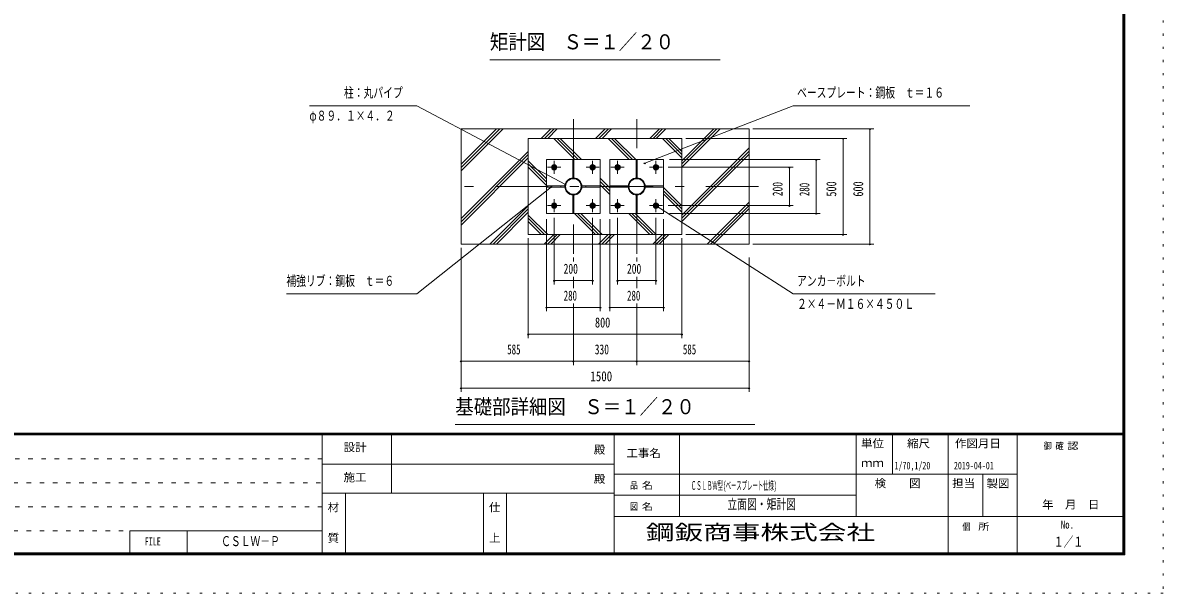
# Model space of a CAD drawing. Units: millimetres, scale not verified, with parts at other scales. Extents: x -31547 to 31550, y -14700 to 14700.
# Drawn here: x 10760 to 31550, y -14700 to -4305 of the extents above; entities that cross this region are included whole.
import ezdxf
from ezdxf.enums import TextEntityAlignment as Align

# ---------------------------------------------------------------- set-up
doc = ezdxf.new("R2010")
doc.units = ezdxf.units.MM
doc.header["$LTSCALE"] = 80
for name, pattern in [('USER1', [3, 1, -2]), ('USER3', [24, 12, -5, 2, -5]), ('USER4', [3, 0.5, -2.5])]:
    doc.linetypes.add(name, pattern=pattern)
doc.layers.add('0-1_0-F1TEXT', color=7, linetype='Continuous')
doc.layers.add('0-E_2-5DIM', color=7, linetype='Continuous')
for name, color, linetype, lineweight in [('0-6_2-02BOLD', 7, 'Continuous', 18), ('0-8_2-22CENTER', 3, 'USER3', 18), ('0-9_2-42THIN', 4, 'Continuous', 18), ('0-A_2-52DIM', 3, 'Continuous', 18), ('0-B_2-62HATCH', 2, 'Continuous', 18), ('0-C_F-F1PAPER', 5, 'Continuous', 18), ('0-D_F-E_J_ADD', 5, 'USER4', 18)]:
    doc.layers.add(name, color=color, linetype=linetype, lineweight=lineweight)
doc.styles.add('ＭＳ ゴシック', font='')
doc.styles.get('ＭＳ ゴシック').set_extended_font_data('MS Gothic')

msp = doc.modelspace()

# ---------------------------------------------------------------- linework, layer by layer
at = {"layer": '0-6_2-02BOLD'}
for p, q in [((20787.23, -7061.17), (20808.23, -7061.17)), ((21942.23, -7061.17), (21963.23, -7061.17)), ((20571.81, -7297.59), (20571.81, -7276.6)), ((21023.65, -7276.6), (21023.65, -7297.59)), ((21726.81, -7297.59), (21726.81, -7276.6)), ((22178.66, -7276.6), (22178.66, -7297.59)), ((20808.23, -7513.02), (20787.23, -7513.02)), ((21963.23, -7513.02), (21942.23, -7513.02))]:
    msp.add_line(p, q, dxfattribs=at)
for points in [[(24000.24, -8337.1), (24000.24, -6237.09), (18750.24, -6237.09), (18750.24, -8337.1)], [(22775.23, -8162.1), (22775.23, -6412.1), (19975.23, -6412.1), (19975.23, -8162.1)], [(21287.73, -7777.1), (21287.73, -6797.1), (20307.74, -6797.1), (20307.74, -7777.1)], [(20787.23, -7131.17), (20787.23, -6798.67), (20808.23, -6798.67), (20808.23, -7131.17)], [(22442.73, -7777.1), (22442.73, -6797.1), (21462.73, -6797.1), (21462.73, -7777.1)], [(21942.23, -7131.17), (21942.23, -6798.67), (21963.23, -6798.67), (21963.23, -7131.17)], [(20464.92, -6966.85), (20430.55, -6966.85), (20413.38, -6937.1), (20430.55, -6907.35), (20464.92, -6907.35), (20482.09, -6937.1)], [(21130.56, -6966.85), (21164.91, -6966.85), (21182.09, -6937.1), (21164.91, -6907.35), (21130.56, -6907.35), (21113.37, -6937.1)], [(21585.55, -6966.85), (21619.92, -6966.85), (21637.09, -6937.1), (21619.92, -6907.35), (21585.55, -6907.35), (21568.39, -6937.1)], [(22285.56, -6966.85), (22319.91, -6966.85), (22337.09, -6937.1), (22319.91, -6907.35), (22285.56, -6907.35), (22268.38, -6937.1)], [(20641.81, -7297.59), (20309.31, -7297.59), (20309.31, -7276.6), (20641.81, -7276.6)], [(20808.23, -7775.52), (20787.23, -7775.52), (20787.23, -7443.02), (20808.23, -7443.02)], [(20953.66, -7276.6), (20953.66, -7297.59), (21286.16, -7297.59), (21286.16, -7276.6)], [(21796.81, -7297.59), (21464.32, -7297.59), (21464.32, -7276.6), (21796.81, -7276.6)], [(21963.23, -7775.52), (21942.23, -7775.52), (21942.23, -7443.02), (21963.23, -7443.02)], [(22108.65, -7276.6), (22108.65, -7297.59), (22441.16, -7297.59), (22441.16, -7276.6)], [(20464.92, -7607.34), (20430.55, -7607.34), (20413.38, -7637.1), (20430.55, -7666.85), (20464.92, -7666.85), (20482.09, -7637.1)], [(21164.91, -7666.85), (21182.09, -7637.1), (21164.91, -7607.34), (21130.56, -7607.34), (21113.37, -7637.1), (21130.56, -7666.85)], [(21619.92, -7666.85), (21637.09, -7637.1), (21619.92, -7607.34), (21585.55, -7607.34), (21568.39, -7637.1), (21585.55, -7666.85)], [(22285.56, -7607.34), (22319.91, -7607.34), (22337.09, -7637.1), (22319.91, -7666.85), (22285.56, -7666.85), (22268.38, -7637.1)]]:
    msp.add_lwpolyline(points, close=True, dxfattribs=at)
for centre, radius in [((20447.74, -6937.1), 49), ((20447.74, -6937.1), 37.62), ((20447.74, -6937.1), 28.88), ((20447.74, -6937.1), 21), ((21147.73, -6937.1), 49), ((21147.73, -6937.1), 37.62), ((21147.73, -6937.1), 28.88), ((21147.73, -6937.1), 21), ((21602.74, -6937.1), 49), ((21602.74, -6937.1), 37.62), ((21602.74, -6937.1), 28.88), ((21602.74, -6937.1), 21), ((22302.73, -6937.1), 49), ((22302.73, -6937.1), 37.62), ((22302.73, -6937.1), 28.88), ((22302.73, -6937.1), 21), ((20797.74, -7287.1), 155.93), ((20797.74, -7287.1), 141.22), ((21952.73, -7287.1), 155.93), ((21952.73, -7287.1), 141.22), ((20447.74, -7637.1), 49), ((20447.74, -7637.1), 37.62), ((20447.74, -7637.1), 28.88), ((20447.74, -7637.1), 21), ((21147.73, -7637.1), 49), ((21147.73, -7637.1), 37.62), ((21147.73, -7637.1), 28.88), ((21147.73, -7637.1), 21), ((21602.74, -7637.1), 49), ((21602.74, -7637.1), 37.62), ((21602.74, -7637.1), 28.88), ((21602.74, -7637.1), 21), ((22302.73, -7637.1), 49), ((22302.73, -7637.1), 37.62), ((22302.73, -7637.1), 28.88), ((22302.73, -7637.1), 21)]:
    msp.add_circle(centre, radius, dxfattribs=at)
at = {"layer": '0-8_2-22CENTER'}
for p, q in [((20797.74, -6062.09), (20797.74, -8512.1)), ((21952.73, -8512.1), (21952.73, -6062.1)), ((20447.74, -7056.6), (20447.74, -6817.59)), ((21147.73, -7056.6), (21147.73, -6817.59)), ((21602.74, -6817.59), (21602.74, -7056.6)), ((22302.73, -7056.6), (22302.73, -6817.59)), ((20328.23, -6937.1), (20567.24, -6937.1)), ((21267.24, -6937.1), (21028.23, -6937.1)), ((21483.24, -6937.1), (21722.24, -6937.1)), ((22183.22, -6937.1), (22422.23, -6937.1)), ((24175.23, -7287.1), (18575.23, -7287.1)), ((20328.23, -7637.1), (20567.24, -7637.1)), ((20447.74, -7756.6), (20447.74, -7517.59)), ((21028.23, -7637.1), (21267.24, -7637.1)), ((21147.73, -7756.6), (21147.73, -7517.59)), ((21483.24, -7637.1), (21722.24, -7637.1)), ((21602.74, -7517.59), (21602.74, -7756.6)), ((22422.23, -7637.1), (22183.22, -7637.1)), ((22302.73, -7756.6), (22302.73, -7517.59))]:
    msp.add_line(p, q, dxfattribs=at)
at = {"layer": '0-9_2-42THIN'}
for centre in [(20447.74, -6937.1), (21147.73, -6937.1), (21602.74, -6937.1), (22302.73, -6937.1), (20447.74, -7637.1), (21147.73, -7637.1), (21602.74, -7637.1), (22302.73, -7637.1)]:
    msp.add_circle(centre, 15.75, dxfattribs=at)
at = {"layer": '0-A_2-52DIM'}
for p, q in [((19275.24, -4977.1), (23475.23, -4977.1)), ((24805.23, -5817.1), (22097.97, -6860.49)), ((24805.23, -5817.1), (28025.23, -5817.1)), ((22845.23, -6412.1), (25785.23, -6412.1)), ((26275.23, -6237.09), (24070.24, -6237.09)), ((25729.22, -6412.1), (25701.22, -6412.1)), ((25715.23, -6412.1), (25715.23, -8162.1)), ((26219.23, -6237.09), (26191.23, -6237.09)), ((26205.23, -8337.1), (26205.23, -6237.09)), ((22111.97, -6860.49), (22083.97, -6860.49)), ((22547.73, -6797.1), (25295.23, -6797.1)), ((25239.23, -6797.1), (25211.23, -6797.1)), ((25225.23, -6797.1), (25225.23, -7777.1)), ((22527.24, -6937.1), (24805.23, -6937.1)), ((24749.23, -6937.1), (24721.23, -6937.1)), ((24735.23, -6937.1), (24735.23, -7637.1)), ((20666.89, -7251.66), (20638.89, -7251.66)), ((20409.81, -7292.22), (20381.81, -7292.22)), ((22323.74, -7643.06), (22295.74, -7643.06)), ((24805.23, -7637.1), (22527.24, -7637.1)), ((24749.23, -7637.1), (24721.23, -7637.1)), ((20307.74, -7882.1), (20307.74, -9562.1)), ((20447.74, -9072.1), (20447.74, -7861.6)), ((21147.73, -7861.6), (21147.73, -9072.1)), ((21287.73, -9562.1), (21287.73, -7882.1)), ((21462.73, -9562.1), (21462.73, -7882.1)), ((21602.74, -7861.6), (21602.74, -9072.1)), ((22302.73, -9072.1), (22302.73, -7861.6)), ((22442.73, -7882.1), (22442.73, -9562.1)), ((25295.23, -7777.1), (22547.73, -7777.1)), ((25239.23, -7777.1), (25211.23, -7777.1)), ((19975.23, -10052.1), (19975.23, -8232.09)), ((22775.23, -8232.09), (22775.23, -10052.1)), ((25785.23, -8162.1), (22845.23, -8162.1)), ((25729.22, -8162.1), (25701.22, -8162.1)), ((18750.24, -8407.1), (18750.24, -11032.1)), ((24070.24, -8337.1), (26275.23, -8337.1)), ((26219.23, -8337.1), (26191.23, -8337.1)), ((20797.74, -8582.1), (20797.74, -8654.22)), ((21952.73, -8654.22), (21952.73, -8582.1)), ((24000.24, -11032.1), (24000.24, -8582.1)), ((20797.74, -8932.1), (20797.74, -9142.47)), ((21952.73, -9142.47), (21952.73, -8932.1)), ((20461.74, -9002.09), (20433.74, -9002.09)), ((21147.73, -9002.09), (20447.74, -9002.09)), ((21161.73, -9002.09), (21133.73, -9002.09)), ((21616.74, -9002.09), (21588.74, -9002.09)), ((21602.74, -9002.09), (22302.73, -9002.09)), ((22316.73, -9002.09), (22288.73, -9002.09)), ((20321.74, -9492.1), (20293.74, -9492.1)), ((20307.74, -9492.1), (21287.73, -9492.1)), ((20797.74, -9422.1), (20797.74, -10542.1)), ((21301.73, -9492.1), (21273.73, -9492.1)), ((21476.73, -9492.1), (21448.73, -9492.1)), ((22442.73, -9492.1), (21462.73, -9492.1)), ((21952.73, -10542.1), (21952.73, -9422.1)), ((22456.73, -9492.1), (22428.73, -9492.1)), ((19989.23, -9982.09), (19961.23, -9982.09)), ((22775.23, -9982.09), (19975.23, -9982.09)), ((22789.23, -9982.09), (22761.23, -9982.09)), ((18764.24, -10472.1), (18736.24, -10472.1)), ((24000.24, -10472.1), (18750.24, -10472.1)), ((20811.73, -10472.1), (20783.73, -10472.1)), ((21966.73, -10472.1), (21938.73, -10472.1)), ((24014.24, -10472.1), (23986.24, -10472.1)), ((18764.24, -10962.1), (18736.24, -10962.1)), ((18750.24, -10962.1), (24000.24, -10962.1)), ((24014.24, -10962.1), (23986.24, -10962.1)), ((18645.23, -11627.1), (24105.23, -11627.1))]:
    msp.add_line(p, q, dxfattribs=at)
for points in [[(15985.23, -5817.1), (17945.23, -5817.1), (20652.89, -7251.66)], [(20395.81, -7292.22), (17945.23, -9247.1), (15565.23, -9247.1)], [(22309.74, -7643.06), (24805.24, -9247.1), (27395.24, -9247.1)]]:
    msp.add_lwpolyline(points, dxfattribs=at)
for centre in [(25715.22, -6412.1), (26205.23, -6237.09), (22097.97, -6860.49), (25225.23, -6797.1), (24735.23, -6937.1), (20652.89, -7251.66), (20395.81, -7292.22), (22309.74, -7643.06), (24735.23, -7637.1), (25225.23, -7777.1), (25715.22, -8162.1), (26205.23, -8337.1), (20447.74, -9002.09), (21147.73, -9002.09), (21602.74, -9002.09), (22302.73, -9002.09), (20307.74, -9492.1), (21287.73, -9492.1), (21462.73, -9492.1), (22442.73, -9492.1), (19975.23, -9982.09), (22775.23, -9982.09), (18750.24, -10472.1), (20797.73, -10472.1), (21952.73, -10472.1), (24000.24, -10472.1), (18750.24, -10962.1), (24000.24, -10962.1)]:
    msp.add_arc(centre, 14, 180, 0, dxfattribs=at)
at = {"layer": '0-B_2-62HATCH'}
for p, q in [((19514.78, -6237.09), (18750.24, -7001.65)), ((18750.24, -6942.25), (19455.38, -6237.09)), ((19395.99, -6237.09), (18750.24, -6882.85)), ((20210.94, -6412.1), (20385.94, -6237.09)), ((20445.34, -6237.09), (20270.33, -6412.1)), ((20329.73, -6412.1), (20504.74, -6237.09)), ((20440.83, -6412.1), (20825.84, -6797.1)), ((20885.23, -6797.1), (20500.23, -6412.1)), ((20559.63, -6412.1), (20944.63, -6797.1)), ((21200.88, -6412.1), (21375.89, -6237.09)), ((21435.28, -6237.09), (21260.28, -6412.1)), ((21319.68, -6412.1), (21494.68, -6237.09)), ((21815.78, -6797.1), (21430.78, -6412.1)), ((21490.18, -6412.1), (21875.18, -6797.1)), ((21549.57, -6412.1), (21934.58, -6797.1)), ((22190.83, -6412.1), (22365.84, -6237.09)), ((22425.24, -6237.09), (22250.23, -6412.1)), ((22309.63, -6412.1), (22484.64, -6237.09)), ((22420.74, -6412.1), (22775.23, -6766.6)), ((22480.13, -6412.1), (22775.23, -6707.2)), ((22775.23, -6647.8), (22539.53, -6412.1)), ((22775.23, -6817.65), (23355.79, -6237.09)), ((23415.18, -6237.09), (22775.23, -6877.04)), ((22775.23, -6936.44), (23474.58, -6237.09)), ((18750.24, -7872.8), (19975.23, -6647.8)), ((24000.24, -6582.6), (22775.23, -7807.6)), ((22775.23, -7866.99), (24000.24, -6642)), ((19975.23, -6707.2), (18750.24, -7932.2)), ((18750.24, -7991.6), (19975.23, -6766.6)), ((19975.23, -6817.65), (20307.74, -7150.15)), ((24000.24, -6701.39), (22775.23, -7926.39)), ((20307.74, -7209.55), (19975.23, -6877.05)), ((19975.23, -6936.44), (20307.74, -7268.94)), ((21462.73, -7315.2), (21286.16, -7138.62)), ((21286.16, -7198.02), (21462.73, -7374.6)), ((21462.73, -7434), (21286.16, -7257.42)), ((22775.23, -7637.75), (22442.73, -7305.25)), ((22442.73, -7364.65), (22775.23, -7697.15)), ((22775.23, -7756.55), (22442.73, -7424.05)), ((19975.23, -7637.75), (19275.88, -8337.1)), ((24000.24, -7572.55), (23235.69, -8337.1)), ((23295.08, -8337.1), (24000.24, -7631.94)), ((24000.24, -7691.34), (23354.47, -8337.1)), ((19335.28, -8337.1), (19975.23, -7697.15)), ((19975.23, -7756.55), (19394.68, -8337.1)), ((20329.73, -8162.1), (19975.23, -7807.6)), ((20270.33, -8162.1), (19975.23, -7866.99)), ((21200.89, -8162.1), (20815.88, -7777.1)), ((21260.29, -8162.1), (20875.28, -7777.1)), ((20934.68, -7777.1), (21319.68, -8162.1)), ((22190.83, -8162.1), (21805.83, -7777.1)), ((21865.23, -7777.1), (22250.23, -8162.1)), ((22309.63, -8162.1), (21924.63, -7777.1)), ((19975.23, -7926.39), (20210.94, -8162.1)), ((20440.84, -8162.1), (20265.84, -8337.1)), ((20325.24, -8337.1), (20500.23, -8162.1)), ((20559.63, -8162.1), (20384.63, -8337.1)), ((21430.78, -8162.1), (21255.78, -8337.1)), ((21315.18, -8337.1), (21490.18, -8162.1)), ((21549.57, -8162.1), (21374.58, -8337.1)), ((22245.74, -8337.1), (22420.74, -8162.1)), ((22480.12, -8162.1), (22305.13, -8337.1)), ((22364.53, -8337.1), (22539.53, -8162.1))]:
    msp.add_line(p, q, dxfattribs=at)
at = {"layer": '0-C_F-F1PAPER'}
for p, q in [((30815.35, -11781), (-9294.65, -11781)), ((-9294.65, -11784.5), (30815.35, -11784.5)), ((30815.35, -11788), (-9294.65, -11788)), ((-9294.65, -11791.5), (30815.35, -11791.5)), ((30815.35, -11795), (-9294.65, -11795)), ((-9294.65, -11798.5), (30815.35, -11798.5)), ((30815.35, -11802), (-9294.65, -11802)), ((-9294.65, -11805.5), (30815.35, -11805.5)), ((30815.35, -11809), (-9294.65, -11809)), ((-9294.65, -11812.5), (30815.35, -11812.5)), ((30815.35, -11816), (-9294.65, -11816)), ((16220.36, -14000), (16220.36, -11816)), ((17480.36, -11816), (17480.36, -12880)), ((21540.36, -11816), (21540.36, -14000)), ((22730.36, -13300), (22730.36, -11816)), ((25950.36, -13300), (25950.36, -11816)), ((26615.36, -11816), (26615.36, -12530)), ((27630.36, -14000), (27630.36, -11816)), ((28890.36, -14000), (28890.36, -11816)), ((21540.36, -12348), (16220.36, -12348)), ((28890.36, -12530), (21540.36, -12530)), ((28260.35, -12530), (28260.35, -13300)), ((16220.36, -12880), (21540.36, -12880)), ((16640.35, -12880), (16640.35, -14000)), ((19160.35, -14000), (19160.35, -12880)), ((19580.35, -12880), (19580.35, -14000)), ((21540.36, -12915), (25950.36, -12915)), ((21540.36, -13300), (30850.35, -13300)), ((12709.16, -13563.2), (16220.36, -13563.2)), ((12709.16, -13563.2), (12709.16, -14000)), ((13759.16, -14000), (13759.16, -13563.2))]:
    msp.add_line(p, q, dxfattribs=at)
at = {"layer": '0-C_F-F1PAPER', "color": 6, "linetype": 'USER1'}
for p, q in [((16220.36, -12252.8), (-9329.65, -12252.8)), ((-9329.65, -12689.6), (16220.36, -12689.6)), ((16220.36, -13126.4), (-9329.65, -13126.4)), ((-9329.65, -13563.2), (12709.16, -13563.2))]:
    msp.add_line(p, q, dxfattribs=at)
at = {"layer": '0-C_F-F1PAPER'}
for points in [[(30850.35, -14000), (30850.35, 14140), (-9329.65, 14140), (-9329.65, -14000)], [(30846.85, -13996.5), (30846.85, 14136.5), (-9326.15, 14136.5), (-9326.15, -13996.5)], [(30843.35, -13993), (-9322.65, -13993), (-9322.65, 14133), (30843.35, 14133)], [(30839.85, -13989.5), (30839.85, 14129.5), (-9319.15, 14129.5), (-9319.15, -13989.5)], [(30836.35, -13986), (-9315.65, -13986), (-9315.65, 14126), (30836.35, 14126)], [(30832.85, -13982.5), (30832.85, 14122.5), (-9312.15, 14122.5), (-9312.15, -13982.5)], [(30829.35, -13979), (-9308.65, -13979), (-9308.65, 14119), (30829.35, 14119)], [(30825.85, -13975.5), (30825.85, 14115.5), (-9305.15, 14115.5), (-9305.15, -13975.5)], [(30822.35, -13972), (30822.35, 14112), (-9301.65, 14112), (-9301.65, -13972)], [(30818.85, -13968.5), (30818.85, 14108.5), (-9298.15, 14108.5), (-9298.15, -13968.5)], [(30815.35, -13965), (-9294.65, -13965), (-9294.65, 14105), (30815.35, 14105)]]:
    msp.add_lwpolyline(points, close=True, dxfattribs=at)
at = {"layer": '0-D_F-E_J_ADD'}
msp.add_lwpolyline([(31550.35, -14700), (-10029.65, -14700), (-10029.65, 14700), (31550.35, 14700)], close=True, dxfattribs=at)

# ---------------------------------------------------------------- texts
at = {"layer": '0-1_0-F1TEXT', "style": 'ＭＳ ゴシック'}
for s, height, width, p in [('1/70,1/20', 136.8, 0.65, (26652.01, -12483.38)), ('2019-04-01', 136.8, 0.65, (27735.35, -12483.38)), ('ＣＳＬＢＷ型(', 155, 0.45, (22940.36, -12862.5)), ('ベースプレート仕様)', 155, 0.45, (23573.83, -12862.5)), ('立面図・矩計図', 182.3, 0.7, (23605.35, -13222.63)), ('ＣＳＬＷ－Ｐ', 182.3, 0.7, (14374.58, -13896.73)), ('１／１', 182.3, 0.7, (29555.35, -13908.29))]:
    msp.add_text(s, height=height, dxfattribs=dict(at, width=width)).set_placement(p, align=Align.BOTTOM_LEFT)
at = {"layer": '0-A_2-52DIM', "color": 7, "style": 'ＭＳ ゴシック'}
for s, height, width, p in [('矩計図\u3000Ｓ＝１／２０', 273.5, 0.9, (19275.24, -4869.79)), ('柱：丸パイプ', 182.3, 0.7, (16615.23, -5722.23)), ('ベースプレート：鋼板\u3000ｔ＝１６', 182.3, 0.7, (24875.23, -5722.23)), ('φ８９．１×４．２', 182.3, 0.7, (15985.23, -6142.23)), ('200', 182.3, 0.7, (20619.57, -8932.1)), ('200', 182.3, 0.7, (21774.57, -8932.1)), ('補強リブ：鋼板\u3000ｔ＝６', 182.3, 0.7, (15565.23, -9152.23)), ('アンカ－ボルト', 182.3, 0.7, (24875.23, -9152.23)), ('280', 182.3, 0.65, (20621.41, -9422.1)), ('280', 182.3, 0.65, (21776.41, -9422.1)), ('２×４－Ｍ１６×４５０Ｌ', 182.3, 0.7, (24875.24, -9572.23)), ('800', 182.3, 0.75, (21191.26, -9912.1)), ('585', 182.3, 0.65, (19592.13, -10402.1)), ('330', 182.3, 0.7, (21186.48, -10402.1)), ('585', 182.3, 0.65, (22794.63, -10402.1)), ('1500', 182.3, 0.8, (21107.86, -10892.1)), ('基礎部詳細図\u3000Ｓ＝１／２０', 273.5, 0.9, (18645.23, -11519.79))]:
    msp.add_text(s, height=height, dxfattribs=dict(at, width=width)).set_placement(p, align=Align.BOTTOM_LEFT)
for s, width, p in [('200', 0.7, (24665.23, -7465.26)), ('280', 0.65, (25155.23, -7463.42)), ('500', 0.75, (25645.23, -7472.52)), ('600', 0.75, (26135.24, -7473.1))]:
    msp.add_text(s, height=182.3, rotation=90, dxfattribs=dict(at, width=width)).set_placement(p, align=Align.BOTTOM_LEFT)
at = {"layer": '0-C_F-F1PAPER', "color": 7, "style": 'ＭＳ ゴシック'}
for s, height, width, p in [('設計', 145.9, 1.05, (16608.86, -12157.36)), ('殿', 145.9, 1.05, (21169.35, -12202.1)), ('工事名', 145.9, 1.05, (21764.35, -12265.1)), ('単位', 145.9, 1.05, (26041.35, -12086.6)), ('縮尺', 145.9, 1.05, (26881.36, -12086.6)), ('作図月日', 145.9, 1.05, (27754.81, -12088.03)), ('御 ', 124, 0.85, (29370.21, -12116.2)), ('確 ', 124, 0.85, (29586.35, -12116.2)), ('認', 124, 1.2, (29802.49, -12116.2)), ('ｍｍ', 145.9, 1.05, (26041.35, -12443.6)), ('施工', 145.9, 1.05, (16608.86, -12706.1)), ('殿', 145.9, 1.05, (21169.35, -12734.1)), ('品 ', 124, 0.85, (21829.11, -12834.5)), ('名', 124, 1.2, (22045.25, -12834.5)), ('検\u3000\u3000図', 145.9, 1.05, (26289.85, -12814.6)), ('担当', 145.9, 1.05, (27703.86, -12814.6)), ('製図', 145.9, 1.05, (28328.23, -12818.04)), ('材', 145.9, 1.05, (16318.36, -13252.1)), ('仕', 145.9, 1.05, (19258.35, -13252.1)), ('図 ', 124, 0.85, (21829.11, -13219.5)), ('名', 124, 1.2, (22045.25, -13219.5)), ('\u3000年\u3000月\u3000日', 145.9, 1.05, (29133.59, -13202.3)), ('個  ', 124, 0.85, (27889.36, -13587)), ('所', 124, 1.2, (28177.54, -13587)), ('No.', 145.9, 0.8, (29684.86, -13567.1)), ('FILE', 145.9, 0.7, (12983.91, -13873.7)), ('質', 145.9, 1.05, (16318.36, -13812.1)), ('上', 145.9, 1.05, (19258.35, -13812.1))]:
    msp.add_text(s, height=height, dxfattribs=dict(at, width=width)).set_placement(p, align=Align.BOTTOM_LEFT)
at = {"layer": '0-E_2-5DIM', "style": 'ＭＳ ゴシック', "width": 1.4}
msp.add_text('鋼鈑商事株式会社', height=273.5, dxfattribs=at).set_placement((22118.85, -13808.88), align=Align.BOTTOM_LEFT)

doc.saveas('drawing.dxf')
